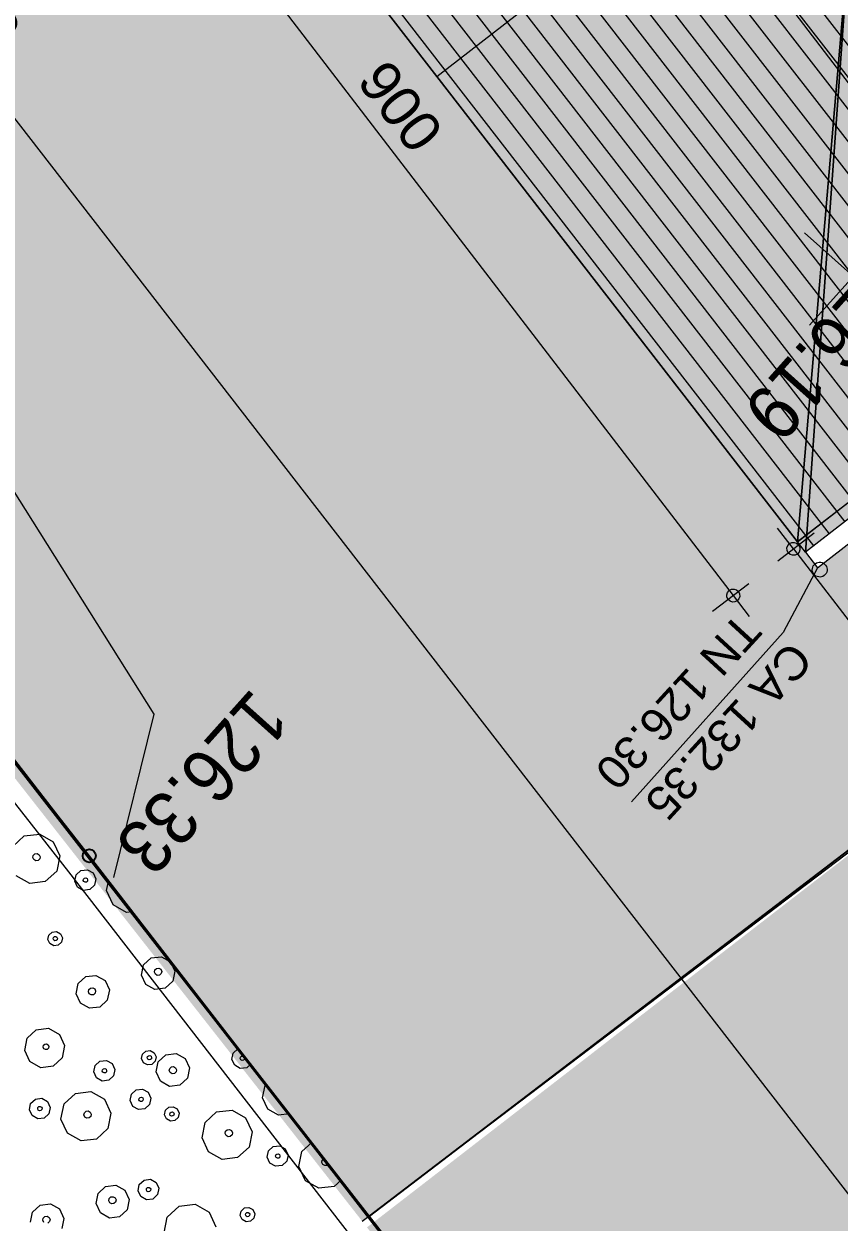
# Model space of a CAD drawing. Header units: metres. Extents: x -2858 to 512, y -1995 to 1252.
# Drawn here: x -948.39 to -942.16, y -858.5 to -849.34 of the extents above; entities that cross this region are included whole.
import ezdxf
from ezdxf.enums import TextEntityAlignment as Align
from ezdxf.lldxf.tags import DXFTag

# ---------------------------------------------------------------- set-up
doc = ezdxf.new("R2010")
doc.units = ezdxf.units.M
doc.header["$PDMODE"] = 33
doc.header["$PDSIZE"] = 0.1
for name, color, linetype in [('Calque commun', 7, 'Continuous'), ('Calque11', 7, 'Continuous'), ('Calque14', 7, 'Continuous'), ('Calque15', 7, 'Continuous'), ('Calque17', 7, 'Continuous'), ('Calque27', 7, 'Continuous'), ('Textes', 7, 'Continuous')]:
    doc.layers.add(name, color=color, linetype=linetype)
doc.styles.add('ARIAL', font='arial.ttf')
doc.styles.add('Arial11', font='arial.ttf', dxfattribs={"height": 0.154626})
doc.styles.add('Arial12', font='arial.ttf', dxfattribs={"width": 0.9, "height": 0.41584})
doc.styles.add('Arial17', font='arial.ttf', dxfattribs={"height": 0.253354})
tags = doc.linetypes.add('DASHDOT2', pattern=[0.5, 0.25, -0.125, 0, -0.125]).pattern_tags.tags
tags[10:11] = [DXFTag(74, 4), DXFTag(75, 0), DXFTag(340, '0'), DXFTag(46, 1.0), DXFTag(50, 0.0), DXFTag(44, 0.0), DXFTag(45, 0.0)]
tags[8:9] = [DXFTag(74, 4), DXFTag(75, 0), DXFTag(340, '0'), DXFTag(46, 1.0), DXFTag(50, 0.0), DXFTag(44, 0.0), DXFTag(45, 0.0)]
tags[6:7] = [DXFTag(74, 4), DXFTag(75, 0), DXFTag(340, '0'), DXFTag(46, 1.0), DXFTag(50, 0.0), DXFTag(44, 0.0), DXFTag(45, 0.0)]
tags[4:5] = [DXFTag(74, 4), DXFTag(75, 0), DXFTag(340, '0'), DXFTag(46, 1.0), DXFTag(50, 0.0), DXFTag(44, 0.0), DXFTag(45, 0.0)]
tags = doc.linetypes.add('HIDDEN', pattern=[0.375, 0.25, -0.125]).pattern_tags.tags
tags[6:7] = [DXFTag(74, 4), DXFTag(75, 0), DXFTag(340, '0'), DXFTag(46, 1.0), DXFTag(50, 0.0), DXFTag(44, 0.0), DXFTag(45, 0.0)]
tags[4:5] = [DXFTag(74, 4), DXFTag(75, 0), DXFTag(340, '0'), DXFTag(46, 1.0), DXFTag(50, 0.0), DXFTag(44, 0.0), DXFTag(45, 0.0)]

# ---------------------------------------------------------------- blocks, each defined once
blk = doc.blocks.new('hatch6')
at = {"layer": 'Calque commun', "color": 6, "linetype": 'Continuous', "lineweight": -2}
for p, q in [((14.3931, 24.4933), (14.3931, 33.6933)), ((14.5431, 24.4933), (14.5431, 33.6933)), ((14.6931, 24.4933), (14.6931, 33.6933)), ((14.8431, 24.4933), (14.8431, 33.6933)), ((14.9931, 24.4933), (14.9931, 33.6933)), ((15.1431, 24.4933), (15.1431, 33.6933)), ((15.2931, 24.4933), (15.2931, 33.6933)), ((15.4431, 24.4933), (15.4431, 33.6933)), ((15.5931, 24.4933), (15.5931, 33.6933)), ((15.7431, 24.4933), (15.7431, 33.6933)), ((15.8931, 24.4933), (15.8931, 33.6933)), ((16.0431, 24.4933), (16.0431, 33.6933)), ((16.1931, 24.4933), (16.1931, 33.6933)), ((16.3431, 24.4933), (16.3431, 33.6933)), ((16.4931, 24.4933), (16.4931, 33.6933)), ((16.6431, 24.4933), (16.6431, 33.6933)), ((16.7931, 24.4933), (16.7931, 33.6933)), ((16.9431, 24.4933), (16.9431, 33.6933))]:
    blk.add_line(p, q, dxfattribs=at)
mesh = blk.add_polyface(dxfattribs=at)
corners = [(3.812, 35.5286), (10.412, 35.5286), (10.412, 33.6933), (3.812, 26.3286), (10.4215, 26.3286), (17.0215, 24.4933), (10.4215, 24.4933), (17.0215, 33.6933)]
mesh.append_faces([[corners[k] for k in face] for face in [(4, 5, 6)]], dxfattribs={"vtx0": -1, "color": 6})
mesh.append_faces([[corners[k] for k in face] for face in [(0, 2, 3), (3, 2, 4)]], dxfattribs={"vtx0": -1, "vtx1": -1, "color": 6})
mesh.append_faces([[corners[k] for k in face] for face in [(4, 2, 7), (4, 7, 5)]], dxfattribs={"vtx0": -1, "vtx2": -1, "color": 6})
mesh.append_faces([[corners[k] for k in face] for face in [(0, 1, 2)]], dxfattribs={"vtx2": -1, "color": 6})
blk = doc.blocks.new('toitvillacinqbismi9')
at = {"layer": 'Calque commun', "linetype": 'Continuous', "lineweight": -2}
for color, points in [(23, [(17.0215, 33.6933), (10.6215, 33.6933), (10.6215, 35.5286), (-2.5785, 35.5286), (-2.5785, 33.6933), (-8.9785, 33.6933), (-8.9785, 29.0933), (-2.5785, 29.0933), (-2.5785, 30.9287), (10.6215, 30.9287), (10.6215, 29.0933), (17.0215, 29.0933)]), (17, [(17.0215, 29.0933), (10.6215, 29.0933), (10.6215, 30.9287), (-2.5785, 30.9287), (-2.5785, 29.0933), (-8.9785, 29.0933), (-8.9785, 24.4933), (-2.3785, 24.4933), (-2.3785, 26.3286), (10.4215, 26.3286), (10.4215, 24.4933), (17.0215, 24.4933)])]:
    blk.add_hatch(color=color, dxfattribs=at).paths.add_polyline_path(points)
at = {"layer": 'Calque commun', "color": 16, "linetype": 'HIDDEN', "lineweight": -2}
blk.add_line((10.6215, 33.5933), (17.0215, 33.5933), dxfattribs=at)
at = {"layer": 'Calque commun', "color": 6, "linetype": 'Continuous', "lineweight": -2}
blk.add_line((17.0215, 29.0933), (10.6215, 29.0933), dxfattribs=at)
at = {"layer": 'Calque commun', "color": 0, "linetype": 'ByBlock', "lineweight": -2}
blk.add_blockref('hatch6', (0, 0), dxfattribs=at)
at = {"layer": 'Calque commun', "color": 9, "linetype": 'Continuous', "lineweight": -2}
mesh = blk.add_polyface(dxfattribs=at)
corners = [(17.0215, 33.5933), (10.4215, 26.4286), (17.0215, 24.5933), (-2.569, 33.5933), (10.6215, 35.4286), (-2.569, 35.4286), (10.4215, 24.5933), (-8.969, 33.5933), (-8.9785, 24.5933), (-2.3861, 26.4286), (-2.3861, 24.5933), (10.6215, 33.5933), (17.8815, 39.3192), (17.8815, 45.9286), (8.8815, 45.9286), (8.8815, 39.3192)]
mesh.append_faces([[corners[k] for k in face] for face in [(12, 13, 14, 15)]], dxfattribs={"color": 9})
mesh.append_faces([[corners[k] for k in face] for face in [(3, 4, 5)]], dxfattribs={"vtx0": -1, "color": 9})
mesh.append_faces([[corners[k] for k in face] for face in [(0, 1, 2)]], dxfattribs={"vtx0": -1, "vtx1": -1, "color": 9})
mesh.append_faces([[corners[k] for k in face] for face in [(11, 3, 1)]], dxfattribs={"vtx0": -1, "vtx1": -1, "vtx2": -1, "color": 9})
mesh.append_faces([[corners[k] for k in face] for face in [(3, 9, 1)]], dxfattribs={"vtx0": -1, "vtx2": -1, "color": 9})
mesh.append_faces([[corners[k] for k in face] for face in [(7, 8, 9), (0, 11, 1), (3, 7, 9), (11, 4, 3)]], dxfattribs={"vtx1": -1, "vtx2": -1, "color": 9})
mesh.append_faces([[corners[k] for k in face] for face in [(1, 6, 2), (8, 10, 9)]], dxfattribs={"vtx2": -1, "color": 9})
at = {"layer": 'Calque commun', "color": 16, "linetype": 'Continuous', "lineweight": -2}
mesh = blk.add_polyface(dxfattribs=at)
corners = [(17.0215, 33.8433), (10.6215, 33.8433), (10.6215, 33.6933), (17.0215, 33.6933)]
mesh.append_faces([[corners[k] for k in face] for face in [(0, 1, 2, 3)]], dxfattribs={"color": 16})
blk = doc.blocks.new('PointTopo_SPE')
at = {"layer": 'Calque commun', "color": 1, "linetype": 'ByBlock', "lineweight": -2}
blk.add_point((0, 0), dxfattribs=at)
blk = doc.blocks.new('geometrebondepartleger')
at = {"layer": 'Calque commun', "color": 3, "linetype": 'HIDDEN', "lineweight": 18}
blk.add_line((127.6994, 67.7265), (142.0277, 145.8978), dxfattribs=at)
at = {"layer": 'Calque commun', "color": 10, "linetype": 'DASHDOT2', "lineweight": 18, "flags": 128}
blk.add_lwpolyline([(45.2867, 98.0868), (42.9361, 93.8756), (22.4919, 69.3549), (46.896, 54.8213), (60.0219, 76.4824), (130.1549, 64.2531), (145.3143, 148.376), (109.3485, 154.881), (91.263, 130.1164), (87.3779, 124.8321), (86.3313, 123.2789), (83.8109, 118.8118), (74.9183, 102.5858), (72.6157, 98.3586), (63.0649, 85.9136), (45.1583, 97.9611)], close=True, dxfattribs=at)
at = {"layer": 'Calque11', "color": 7, "linetype": 'Continuous', "lineweight": 9}
blk.add_polyline3d([(125.0277, 35.9078, 79), (133.3383, 81.851, 79), (145.3136, 148.3761, 79)], dxfattribs=at)
at = {"layer": 'Calque17', "color": 1, "linetype": 'Continuous', "lineweight": 9}
for points in [[(125.174, 36.6886, 79), (126.5286, 44.1348, 79), (125.0378, 35.9435, 79), (126.4161, 43.4883, 79), (128.681, 56.0642, 79), (129.9759, 63.1341, 79), (132.1933, 75.6042, 79), (133.3383, 81.851, 79), (135.2222, 92.3412, 79), (136.4776, 99.3268, 79), (138.1727, 108.7115, 79), (140.4846, 121.4626, 79), (141.0933, 124.9318, 79)], [(125.3707, 36.6528, 79), (126.7254, 44.0992, 79), (125.2346, 35.9078, 79), (126.6129, 43.4526, 79), (128.8778, 56.0285, 79), (130.1727, 63.0986, 79), (132.3901, 75.5687, 79), (133.5351, 81.8153, 79), (135.4191, 92.3058, 79), (136.6745, 99.2914, 79), (138.3695, 108.676, 79), (140.6815, 121.4274, 79), (141.2903, 124.8972, 79)]]:
    blk.add_polyline3d(points, dxfattribs=at)
at = {"layer": 'Calque27', "color": 1, "linetype": 'Continuous', "lineweight": 9}
for p, q in [((125, 76.5, 79), (125, 77.5, 79)), ((124.5, 77, 79), (125.5, 77, 79))]:
    blk.add_line(p, q, dxfattribs=at)
at = {"layer": 'Calque14', "color": 0, "linetype": 'ByBlock', "lineweight": -2}
blk.add_blockref('PointTopo_SPE', (132.1933, 75.6042, 205.3307), dxfattribs=at)
at = {"layer": 'Calque15', "color": 1, "linetype": 'ByBlock', "lineweight": -2, "style": 'Arial12', "width": 0.9}
for s, p in [('126.19', (124.7292, 77.4501, 205.1856)), ('126.33', (130.3981, 76.0862, 205.3307))]:
    blk.add_text(s, height=0.41584, dxfattribs=at).set_placement(p, align=Align.TOP_LEFT)
blk = doc.blocks.new('new67')
at = {"layer": 'Calque commun', "color": 1, "linetype": 'Continuous', "lineweight": 9}
blk.add_arc((0, 0), 0.5, 0, 359.99941, dxfattribs=at)
blk = doc.blocks.new('new68')
at = {"layer": 'Calque commun', "color": 1, "linetype": 'Continuous', "lineweight": 9}
blk.add_arc((0, 0), 0.5, 0, 359.99941, dxfattribs=at)
blk = doc.blocks.new('DimLine13737')
at = {"layer": 'Calque commun', "color": 1, "linetype": 'Continuous', "lineweight": 9}
for p, q in [((57.6816, 72.3341), (57.7186, 72.5307)), ((56.6249, 66.7247), (57.6816, 72.3341)), ((57.8291, 72.3067), (57.485, 72.3707)), ((56.7724, 66.6972), (56.4283, 66.7612)), ((56.6249, 66.7247), (56.5879, 66.5281))]:
    blk.add_line(p, q, dxfattribs=at)
at = {"layer": 'Calque commun', "color": 1, "linetype": 'Continuous', "lineweight": 9, "xscale": 0.1000000043897112, "yscale": 0.1000000043897112, "zscale": 0.1000000043897112, "rotation": 79.33213815381374}
for name, p in [('new68', (57.6816, 72.3341)), ('new67', (56.6249, 66.7247))]:
    blk.add_blockref(name, p, dxfattribs=at)
at = {"layer": 'Calque commun', "color": 1, "linetype": 'Continuous', "lineweight": 9, "style": 'ARIAL'}
blk.add_text('571', height=0.30925, rotation=79.33214, dxfattribs=at).set_placement((57.1434, 69.5312), align=Align.BOTTOM_CENTER)
blk = doc.blocks.new('new79')
at = {"layer": 'Calque commun', "color": 1, "linetype": 'Continuous', "lineweight": 9}
blk.add_arc((0, 0), 0.5, 0, 359.99941, dxfattribs=at)
blk = doc.blocks.new('new80')
at = {"layer": 'Calque commun', "color": 1, "linetype": 'Continuous', "lineweight": 9}
blk.add_arc((0, 0), 0.5, 0, 359.99941, dxfattribs=at)
blk = doc.blocks.new('DimLine13773')
at = {"layer": 'Calque commun', "color": 1, "linetype": 'Continuous', "lineweight": 9}
for p, q in [((57.198, 66.6209), (57.235, 66.8174)), ((55.5269, 57.7495), (57.198, 66.6209)), ((57.0506, 66.6486), (57.3945, 66.5838)), ((55.3795, 57.7772), (55.7234, 57.7124)), ((55.5269, 57.7495), (55.4898, 57.5529))]:
    blk.add_line(p, q, dxfattribs=at)
at = {"layer": 'Calque commun', "color": 1, "linetype": 'Continuous', "lineweight": 9, "xscale": 0.09999999475637666, "yscale": 0.09999999475637666, "zscale": 0.09999999475637666, "rotation": 79.33207521286641}
for name, p in [('new80', (57.198, 66.6209)), ('new79', (55.5269, 57.7495))]:
    blk.add_blockref(name, p, dxfattribs=at)
at = {"layer": 'Calque commun', "color": 1, "linetype": 'Continuous', "lineweight": 9, "style": 'ARIAL'}
blk.add_text('900', height=0.30925, rotation=79.33208, dxfattribs=at).set_placement((56.3526, 62.187), align=Align.BOTTOM_CENTER)
blk = doc.blocks.new('new147')
at = {"layer": 'Calque commun', "color": 1, "linetype": 'Continuous', "lineweight": 9}
blk.add_arc((0, 0), 0.5, 0, 359.99941, dxfattribs=at)
blk = doc.blocks.new('new148')
at = {"layer": 'Calque commun', "color": 1, "linetype": 'Continuous', "lineweight": 9}
blk.add_arc((0, 0), 0.5, 0, 359.99941, dxfattribs=at)
blk = doc.blocks.new('DimLine14024')
at = {"layer": 'Calque commun', "color": 1, "linetype": 'Continuous', "lineweight": 9}
for p, q in [((55.1416, 58.813), (55.2039, 59.1574)), ((55.1683, 58.9606), (54.9715, 58.9967)), ((55.1683, 58.9606), (60.8412, 57.9201)), ((60.8145, 57.7725), (60.8768, 58.1169)), ((60.8412, 57.9201), (61.0379, 57.884))]:
    blk.add_line(p, q, dxfattribs=at)
at = {"layer": 'Calque commun', "color": 1, "linetype": 'Continuous', "lineweight": 9, "xscale": 0.10000000512455, "yscale": 0.10000000512455, "zscale": 0.10000000512455, "rotation": 349.6066591732983}
for name, p in [('new147', (55.1683, 58.9606)), ('new148', (60.8412, 57.9201))]:
    blk.add_blockref(name, p, dxfattribs=at)
at = {"layer": 'Calque commun', "color": 1, "linetype": 'Continuous', "lineweight": 9, "style": 'ARIAL'}
blk.add_text('577', height=0.30925, rotation=349.60666, dxfattribs=at).set_placement((58.0065, 58.4502), align=Align.BOTTOM_CENTER)
blk = doc.blocks.new('pattern')
at = {"layer": 'Calque commun', "color": 54, "linetype": 'Continuous', "lineweight": 9}
for p, q in [((62.5249, 67.368), (62.5956, 67.3612)), ((62.5956, 67.3612), (62.6846, 67.2827)), ((62.4971, 67.2136), (62.5124, 67.2121)), ((62.5124, 67.2121), (62.5254, 67.2006)), ((62.6846, 67.2827), (62.7104, 67.1669)), ((62.4901, 67.1607), (62.4879, 67.1627)), ((62.5074, 67.1591), (62.4901, 67.1607)), ((62.5223, 67.1679), (62.5074, 67.1591)), ((62.5292, 67.1837), (62.5223, 67.1679)), ((62.5254, 67.2006), (62.5292, 67.1837)), ((62.7104, 67.1669), (62.6632, 67.058)), ((62.6632, 67.058), (62.561, 66.9977)), ((63.1428, 67.0154), (63.1566, 67.0472)), ((63.1566, 67.0472), (63.1864, 67.0648)), ((63.1806, 67.0126), (63.1847, 67.0221)), ((63.1847, 67.0221), (63.1936, 67.0274)), ((63.1864, 67.0648), (63.2208, 67.0615)), ((63.1936, 67.0274), (63.204, 67.0264)), ((63.204, 67.0264), (63.2118, 67.0195)), ((63.2208, 67.0615), (63.2468, 67.0386)), ((63.2468, 67.0386), (63.2543, 67.0048)), ((62.561, 66.9977), (62.4599, 67.0073)), ((62.6315, 66.8908), (62.6512, 66.9361)), ((62.6512, 66.9361), (62.6938, 66.9613)), ((62.6938, 66.9613), (62.743, 66.9566)), ((62.743, 66.9566), (62.78, 66.9238)), ((63.1503, 66.9817), (63.1428, 67.0154)), ((63.1763, 66.9587), (63.1503, 66.9817)), ((63.2107, 66.9555), (63.1763, 66.9587)), ((63.1828, 67.0024), (63.1806, 67.0126)), ((63.1906, 66.9956), (63.1828, 67.0024)), ((63.2009, 66.9946), (63.1906, 66.9956)), ((63.2099, 66.9999), (63.2009, 66.9946)), ((63.214, 67.0094), (63.2099, 66.9999)), ((63.2405, 66.9731), (63.2107, 66.9555)), ((63.2118, 67.0195), (63.214, 67.0094)), ((63.2543, 67.0048), (63.2405, 66.9731)), ((62.6423, 66.8425), (62.6315, 66.8908)), ((62.6793, 66.8098), (62.6423, 66.8425)), ((62.6937, 66.8856), (62.6978, 66.8952)), ((62.696, 66.8755), (62.6937, 66.8856)), ((62.7037, 66.8686), (62.696, 66.8755)), ((62.6978, 66.8952), (62.7068, 66.9004)), ((62.7141, 66.8676), (62.7037, 66.8686)), ((62.7068, 66.9004), (62.7171, 66.8995)), ((62.723, 66.8729), (62.7141, 66.8676)), ((62.7171, 66.8995), (62.7249, 66.8926)), ((62.7272, 66.8824), (62.723, 66.8729)), ((62.7249, 66.8926), (62.7272, 66.8824)), ((62.7908, 66.8756), (62.7711, 66.8302)), ((62.78, 66.9238), (62.7908, 66.8756)), ((63.3791, 66.7794), (63.4283, 66.8928)), ((62.7285, 66.8051), (62.6793, 66.8098)), ((62.7711, 66.8302), (62.7285, 66.8051)), ((63.406, 66.6588), (63.3791, 66.7794)), ((62.4109, 66.7359), (62.4737, 66.6806)), ((62.4737, 66.6806), (62.4943, 66.5879)), ((62.7038, 66.6142), (62.806, 66.6745)), ((62.806, 66.6745), (62.9241, 66.6633)), ((62.9241, 66.6633), (63.013, 66.5847)), ((63.4986, 66.577), (63.406, 66.6588)), ((62.4943, 66.5879), (62.4565, 66.5008)), ((62.6566, 66.5053), (62.7038, 66.6142)), ((63.013, 66.5847), (63.0388, 66.4689)), ((63.6217, 66.5652), (63.4986, 66.577)), ((63.7281, 66.6281), (63.6217, 66.5652)), ((62.4565, 66.5008), (62.3748, 66.4525)), ((62.6824, 66.3895), (62.6566, 66.5053)), ((62.8019, 66.4911), (62.8087, 66.507)), ((62.8056, 66.4742), (62.8019, 66.4911)), ((62.8186, 66.4628), (62.8056, 66.4742)), ((62.8087, 66.507), (62.8236, 66.5158)), ((62.8236, 66.5158), (62.8409, 66.5141)), ((62.8409, 66.5141), (62.8538, 66.5027)), ((62.8576, 66.4858), (62.8507, 66.4699)), ((62.8538, 66.5027), (62.8576, 66.4858)), ((62.3748, 66.4525), (62.3601, 66.4539)), ((62.7713, 66.311), (62.6824, 66.3895)), ((62.8358, 66.4611), (62.8186, 66.4628)), ((62.8507, 66.4699), (62.8358, 66.4611)), ((63.0388, 66.4689), (62.9916, 66.36)), ((63.5007, 66.3713), (63.5432, 66.3964)), ((63.5432, 66.3964), (63.5924, 66.3917)), ((63.5924, 66.3917), (63.6295, 66.359)), ((62.8895, 66.2997), (62.7713, 66.311)), ((62.9916, 66.36), (62.8895, 66.2997)), ((63.481, 66.3259), (63.5007, 66.3713)), ((63.4917, 66.2777), (63.481, 66.3259)), ((63.5432, 66.3208), (63.5473, 66.3303)), ((63.5454, 66.3107), (63.5432, 66.3208)), ((63.5532, 66.3038), (63.5454, 66.3107)), ((63.5473, 66.3303), (63.5563, 66.3356)), ((63.5636, 66.3028), (63.5532, 66.3038)), ((63.5563, 66.3356), (63.5666, 66.3346)), ((63.5725, 66.3081), (63.5636, 66.3028)), ((63.5666, 66.3346), (63.5744, 66.3277)), ((63.5766, 66.3176), (63.5725, 66.3081)), ((63.5744, 66.3277), (63.5766, 66.3176)), ((63.6403, 66.3107), (63.6206, 66.2654)), ((63.6295, 66.359), (63.6403, 66.3107)), ((63.7157, 66.2609), (63.7838, 66.3011)), ((63.7838, 66.3011), (63.8626, 66.2936)), ((63.8626, 66.2936), (63.9219, 66.2413)), ((62.3208, 66.1959), (62.3297, 66.2011)), ((62.3253, 66.2611), (62.3659, 66.2573)), ((62.3297, 66.2011), (62.3401, 66.2002)), ((62.3401, 66.2002), (62.3478, 66.1933)), ((62.3659, 66.2573), (62.403, 66.2246)), ((62.403, 66.2246), (62.4137, 66.1763)), ((63.5288, 66.2449), (63.4917, 66.2777)), ((63.578, 66.2402), (63.5288, 66.2449)), ((63.6206, 66.2654), (63.578, 66.2402)), ((63.6842, 66.1883), (63.7157, 66.2609)), ((63.9219, 66.2413), (63.9391, 66.1641)), ((62.3023, 66.1105), (62.2987, 66.1136)), ((62.3515, 66.1058), (62.3023, 66.1105)), ((62.3167, 66.1863), (62.3208, 66.1959)), ((62.3189, 66.1762), (62.3167, 66.1863)), ((62.3267, 66.1693), (62.3189, 66.1762)), ((62.337, 66.1684), (62.3267, 66.1693)), ((62.346, 66.1736), (62.337, 66.1684)), ((62.3501, 66.1832), (62.346, 66.1736)), ((62.3478, 66.1933), (62.3501, 66.1832)), ((62.3941, 66.1309), (62.3515, 66.1058)), ((62.4137, 66.1763), (62.3941, 66.1309)), ((62.9684, 66.1033), (62.9982, 66.1208)), ((62.9982, 66.1208), (63.0327, 66.1176)), ((63.0327, 66.1176), (63.0586, 66.0947)), ((63.7014, 66.1111), (63.6842, 66.1883)), ((63.7607, 66.0588), (63.7014, 66.1111)), ((63.7772, 66.171), (63.7841, 66.1868)), ((63.781, 66.1541), (63.7772, 66.171)), ((63.794, 66.1426), (63.781, 66.1541)), ((63.7841, 66.1868), (63.799, 66.1956)), ((63.8112, 66.141), (63.794, 66.1426)), ((63.799, 66.1956), (63.8162, 66.194)), ((63.8261, 66.1498), (63.8112, 66.141)), ((63.8162, 66.194), (63.8292, 66.1825)), ((63.833, 66.1657), (63.8261, 66.1498)), ((63.8292, 66.1825), (63.833, 66.1657)), ((63.9391, 66.1641), (63.9076, 66.0915)), ((62.9547, 66.0715), (62.9684, 66.1033)), ((62.9622, 66.0377), (62.9547, 66.0715)), ((62.9881, 66.0148), (62.9622, 66.0377)), ((63.0226, 66.0115), (62.9881, 66.0148)), ((62.9941, 66.0688), (62.9982, 66.0783)), ((62.9964, 66.0586), (62.9941, 66.0688)), ((63.0042, 66.0518), (62.9964, 66.0586)), ((62.9982, 66.0783), (63.0072, 66.0836)), ((63.0145, 66.0508), (63.0042, 66.0518)), ((63.0072, 66.0836), (63.0175, 66.0826)), ((63.0234, 66.056), (63.0145, 66.0508)), ((63.0175, 66.0826), (63.0253, 66.0757)), ((63.0524, 66.0291), (63.0226, 66.0115)), ((63.0276, 66.0656), (63.0234, 66.056)), ((63.0253, 66.0757), (63.0276, 66.0656)), ((63.0662, 66.0609), (63.0524, 66.0291)), ((63.0586, 66.0947), (63.0662, 66.0609)), ((63.8395, 66.0513), (63.7607, 66.0588)), ((63.9076, 66.0915), (63.8395, 66.0513)), ((64.1563, 65.9833), (64.2244, 66.0236)), ((62.6282, 65.8596), (62.6597, 65.9322)), ((62.6597, 65.9322), (62.7278, 65.9724)), ((62.7278, 65.9724), (62.8066, 65.9649)), ((62.8066, 65.9649), (62.8659, 65.9126)), ((64.1248, 65.9108), (64.1563, 65.9833)), ((62.6455, 65.7824), (62.6282, 65.8596)), ((62.7285, 65.852), (62.7354, 65.8678)), ((62.7322, 65.8351), (62.7285, 65.852)), ((62.7452, 65.8236), (62.7322, 65.8351)), ((62.7354, 65.8678), (62.7503, 65.8766)), ((62.7503, 65.8766), (62.7675, 65.875)), ((62.7773, 65.8308), (62.7624, 65.822)), ((62.7675, 65.875), (62.7805, 65.8635)), ((62.7842, 65.8466), (62.7773, 65.8308)), ((62.7805, 65.8635), (62.7842, 65.8466)), ((62.8831, 65.8354), (62.8516, 65.7628)), ((62.8659, 65.9126), (62.8831, 65.8354)), ((63.0078, 65.8212), (63.0274, 65.8666)), ((63.0274, 65.8666), (63.07, 65.8917)), ((63.07, 65.8917), (63.1192, 65.887)), ((63.0728, 65.8285), (63.0817, 65.8338)), ((63.0817, 65.8338), (63.0921, 65.8328)), ((63.0921, 65.8328), (63.0999, 65.826)), ((63.1192, 65.887), (63.1563, 65.8543)), ((63.1563, 65.8543), (63.1671, 65.806)), ((64.142, 65.8335), (64.1248, 65.9108)), ((64.2013, 65.7812), (64.142, 65.8335)), ((64.2252, 65.8949), (64.2321, 65.9108)), ((64.229, 65.878), (64.2252, 65.8949)), ((64.242, 65.8666), (64.229, 65.878)), ((64.2321, 65.9108), (64.247, 65.9196)), ((64.2592, 65.8649), (64.242, 65.8666)), ((64.247, 65.9196), (64.2643, 65.9179)), ((64.2741, 65.8737), (64.2592, 65.8649)), ((64.281, 65.8896), (64.2741, 65.8737)), ((62.7048, 65.7301), (62.6455, 65.7824)), ((62.7624, 65.822), (62.7452, 65.8236)), ((62.8516, 65.7628), (62.7835, 65.7225)), ((63.0185, 65.7729), (63.0078, 65.8212)), ((63.0556, 65.7402), (63.0185, 65.7729)), ((63.1048, 65.7355), (63.0556, 65.7402)), ((63.0687, 65.819), (63.0728, 65.8285)), ((63.0709, 65.8089), (63.0687, 65.819)), ((63.0787, 65.802), (63.0709, 65.8089)), ((63.0891, 65.801), (63.0787, 65.802)), ((63.098, 65.8063), (63.0891, 65.801)), ((63.1021, 65.8158), (63.098, 65.8063)), ((63.0999, 65.826), (63.1021, 65.8158)), ((63.1474, 65.7607), (63.1048, 65.7355)), ((63.1671, 65.806), (63.1474, 65.7607)), ((63.3178, 65.7158), (63.42, 65.7761)), ((63.42, 65.7761), (63.5381, 65.7649)), ((63.5381, 65.7649), (63.6271, 65.6863)), ((64.2801, 65.7737), (64.2013, 65.7812)), ((64.3482, 65.8139), (64.2801, 65.7737)), ((62.7835, 65.7225), (62.7048, 65.7301)), ((62.7523, 65.654), (62.766, 65.6857)), ((62.7598, 65.6202), (62.7523, 65.654)), ((62.766, 65.6857), (62.7958, 65.7033)), ((62.7879, 65.6536), (62.7921, 65.6631)), ((62.7902, 65.6435), (62.7879, 65.6536)), ((62.7921, 65.6631), (62.801, 65.6684)), ((62.7958, 65.7033), (62.8303, 65.7)), ((62.801, 65.6684), (62.8113, 65.6674)), ((62.8113, 65.6674), (62.8191, 65.6606)), ((62.8214, 65.6504), (62.8172, 65.6409)), ((62.8191, 65.6606), (62.8214, 65.6504)), ((62.8303, 65.7), (62.8562, 65.6771)), ((62.8562, 65.6771), (62.8638, 65.6434)), ((63.2706, 65.6069), (63.3178, 65.7158)), ((63.6271, 65.6863), (63.6529, 65.5705)), ((62.7857, 65.5973), (62.7598, 65.6202)), ((62.8202, 65.594), (62.7857, 65.5973)), ((62.798, 65.6366), (62.7902, 65.6435)), ((62.8083, 65.6356), (62.798, 65.6366)), ((62.8172, 65.6409), (62.8083, 65.6356)), ((62.85, 65.6116), (62.8202, 65.594)), ((62.8638, 65.6434), (62.85, 65.6116)), ((63.2964, 65.4911), (63.2706, 65.6069)), ((63.4159, 65.5927), (63.4228, 65.6086)), ((63.4197, 65.5758), (63.4159, 65.5927)), ((63.4326, 65.5644), (63.4197, 65.5758)), ((63.4228, 65.6086), (63.4377, 65.6174)), ((63.4499, 65.5627), (63.4326, 65.5644)), ((63.4377, 65.6174), (63.4549, 65.6157)), ((63.4648, 65.5715), (63.4499, 65.5627)), ((63.4549, 65.6157), (63.4679, 65.6043)), ((63.4717, 65.5874), (63.4648, 65.5715)), ((63.4679, 65.6043), (63.4717, 65.5874)), ((63.6529, 65.5705), (63.6057, 65.4616)), ((63.0297, 65.4694), (63.0494, 65.5147)), ((63.0404, 65.4211), (63.0297, 65.4694)), ((63.0494, 65.5147), (63.0919, 65.5399)), ((63.0919, 65.5399), (63.1412, 65.5352)), ((63.0919, 65.4642), (63.096, 65.4738)), ((63.0942, 65.4541), (63.0919, 65.4642)), ((63.096, 65.4738), (63.105, 65.479)), ((63.105, 65.479), (63.1153, 65.4781)), ((63.1153, 65.4781), (63.1231, 65.4712)), ((63.1231, 65.4712), (63.1253, 65.4611)), ((63.1412, 65.5352), (63.1782, 65.5024)), ((63.1782, 65.5024), (63.189, 65.4542)), ((63.3854, 65.4126), (63.2964, 65.4911)), ((62.1825, 65.3557), (62.2507, 65.3959)), ((62.2507, 65.3959), (62.3294, 65.3884)), ((62.3294, 65.3884), (62.3887, 65.3361)), ((63.0775, 65.3884), (63.0404, 65.4211)), ((63.1267, 65.3837), (63.0775, 65.3884)), ((63.1019, 65.4472), (63.0942, 65.4541)), ((63.1123, 65.4463), (63.1019, 65.4472)), ((63.1212, 65.4515), (63.1123, 65.4463)), ((63.1253, 65.4611), (63.1212, 65.4515)), ((63.1693, 65.4088), (63.1267, 65.3837)), ((63.189, 65.4542), (63.1693, 65.4088)), ((63.5035, 65.4013), (63.3854, 65.4126)), ((63.6057, 65.4616), (63.5035, 65.4013)), ((62.1511, 65.2831), (62.1825, 65.3557)), ((62.1683, 65.2059), (62.1511, 65.2831)), ((62.2441, 65.2658), (62.2509, 65.2816)), ((62.2509, 65.2816), (62.2658, 65.2904)), ((62.2658, 65.2904), (62.2831, 65.2888)), ((62.2831, 65.2888), (62.296, 65.2774)), ((62.3887, 65.3361), (62.4059, 65.2589)), ((63.574, 65.2944), (63.5937, 65.3398)), ((63.5848, 65.2461), (63.574, 65.2944)), ((63.5937, 65.3398), (63.6363, 65.3649)), ((63.6362, 65.2893), (63.6403, 65.2988)), ((63.6385, 65.2791), (63.6362, 65.2893)), ((63.6363, 65.3649), (63.6855, 65.3602)), ((63.6403, 65.2988), (63.6493, 65.3041)), ((63.6493, 65.3041), (63.6596, 65.3031)), ((63.6596, 65.3031), (63.6674, 65.2962)), ((63.6697, 65.2861), (63.6655, 65.2766)), ((63.6674, 65.2962), (63.6697, 65.2861)), ((63.6855, 65.3602), (63.7225, 65.3275)), ((63.7225, 65.3275), (63.7333, 65.2792)), ((62.2276, 65.1536), (62.1683, 65.2059)), ((62.2478, 65.2489), (62.2441, 65.2658)), ((62.2608, 65.2374), (62.2478, 65.2489)), ((62.278, 65.2358), (62.2608, 65.2374)), ((62.2929, 65.2446), (62.278, 65.2358)), ((62.2998, 65.2605), (62.2929, 65.2446)), ((62.296, 65.2774), (62.2998, 65.2605)), ((62.4059, 65.2589), (62.3744, 65.1863)), ((63.6218, 65.2134), (63.5848, 65.2461)), ((63.671, 65.2087), (63.6218, 65.2134)), ((63.6462, 65.2723), (63.6385, 65.2791)), ((63.6566, 65.2713), (63.6462, 65.2723)), ((63.6655, 65.2766), (63.6566, 65.2713)), ((63.7136, 65.2339), (63.671, 65.2087)), ((63.7333, 65.2792), (63.7136, 65.2339)), ((62.3063, 65.1461), (62.2276, 65.1536)), ((62.3744, 65.1863), (62.3063, 65.1461)), ((62.6231, 65.0781), (62.6912, 65.1184)), ((62.6912, 65.1184), (62.77, 65.1109)), ((62.77, 65.1109), (62.8293, 65.0585)), ((63.131, 65.0207), (63.1687, 65.1078)), ((63.1687, 65.1078), (63.2505, 65.156)), ((63.2505, 65.156), (63.345, 65.147)), ((63.345, 65.147), (63.4162, 65.0842)), ((62.5916, 65.0056), (62.6231, 65.0781)), ((62.699, 65.0056), (62.7139, 65.0144)), ((62.7139, 65.0144), (62.7311, 65.0127)), ((62.7311, 65.0127), (62.7441, 65.0013)), ((62.8293, 65.0585), (62.8465, 64.9813)), ((63.1516, 64.928), (63.131, 65.0207)), ((63.2472, 65.0093), (63.2527, 65.022)), ((63.2502, 64.9958), (63.2472, 65.0093)), ((63.2527, 65.022), (63.2646, 65.029)), ((63.2646, 65.029), (63.2784, 65.0277)), ((63.2784, 65.0277), (63.2888, 65.0186)), ((63.2888, 65.0186), (63.2918, 65.0051)), ((63.4162, 65.0842), (63.4368, 64.9915)), ((62.6088, 64.9284), (62.5916, 65.0056)), ((62.6681, 64.876), (62.6088, 64.9284)), ((62.6921, 64.9897), (62.699, 65.0056)), ((62.6958, 64.9728), (62.6921, 64.9897)), ((62.7088, 64.9614), (62.6958, 64.9728)), ((62.726, 64.9597), (62.7088, 64.9614)), ((62.7409, 64.9685), (62.726, 64.9597)), ((62.7478, 64.9844), (62.7409, 64.9685)), ((62.7441, 65.0013), (62.7478, 64.9844)), ((62.8465, 64.9813), (62.815, 64.9087)), ((63.2228, 64.8652), (63.1516, 64.928)), ((63.2606, 64.9866), (63.2502, 64.9958)), ((63.2744, 64.9853), (63.2606, 64.9866)), ((63.2863, 64.9924), (63.2744, 64.9853)), ((63.2918, 65.0051), (63.2863, 64.9924)), ((63.4368, 64.9915), (63.399, 64.9044)), ((62.7469, 64.8685), (62.6681, 64.876)), ((62.815, 64.9087), (62.7469, 64.8685)), ((63.3173, 64.8562), (63.2228, 64.8652)), ((63.399, 64.9044), (63.3173, 64.8562)), ((62.0634, 64.8081), (62.0939, 64.7811)), ((62.0939, 64.7811), (62.1197, 64.6653)), ((62.1197, 64.6653), (62.0725, 64.5564)), ((62.0725, 64.5564), (62.0115, 64.5204)), ((62.5659, 64.5456), (62.5957, 64.5632)), ((62.5957, 64.5632), (62.6301, 64.5599)), ((62.6301, 64.5599), (62.6561, 64.537)), ((62.0605, 64.4346), (62.1031, 64.4597)), ((62.1031, 64.4597), (62.1523, 64.455)), ((62.5521, 64.5139), (62.5659, 64.5456)), ((62.5596, 64.4801), (62.5521, 64.5139)), ((62.5856, 64.4572), (62.5596, 64.4801)), ((62.62, 64.4539), (62.5856, 64.4572)), ((62.5899, 64.511), (62.594, 64.5206)), ((62.5921, 64.5009), (62.5899, 64.511)), ((62.5999, 64.494), (62.5921, 64.5009)), ((62.594, 64.5206), (62.603, 64.5258)), ((62.6103, 64.493), (62.5999, 64.494)), ((62.603, 64.5258), (62.6133, 64.5248)), ((62.6192, 64.4983), (62.6103, 64.493)), ((62.6133, 64.5248), (62.6211, 64.518)), ((62.6233, 64.5078), (62.6192, 64.4983)), ((62.6498, 64.4715), (62.62, 64.4539)), ((62.6211, 64.518), (62.6233, 64.5078)), ((62.6636, 64.5033), (62.6498, 64.4715)), ((62.6561, 64.537), (62.6636, 64.5033)), ((62.0408, 64.3892), (62.0605, 64.4346)), ((62.0516, 64.3409), (62.0408, 64.3892)), ((62.103, 64.3841), (62.1072, 64.3936)), ((62.1053, 64.3739), (62.103, 64.3841)), ((62.1131, 64.3671), (62.1053, 64.3739)), ((62.1072, 64.3936), (62.1161, 64.3989)), ((62.1234, 64.3661), (62.1131, 64.3671)), ((62.1161, 64.3989), (62.1264, 64.3979)), ((62.1324, 64.3714), (62.1234, 64.3661)), ((62.1264, 64.3979), (62.1342, 64.391)), ((62.1365, 64.3809), (62.1324, 64.3714)), ((62.1342, 64.391), (62.1365, 64.3809)), ((62.1523, 64.455), (62.1894, 64.4223)), ((62.2001, 64.374), (62.1804, 64.3287)), ((62.1894, 64.4223), (62.2001, 64.374)), ((62.0887, 64.3082), (62.0516, 64.3409)), ((62.1379, 64.3035), (62.0887, 64.3082)), ((62.1804, 64.3287), (62.1379, 64.3035)), ((62.0659, 64.0038), (62.1131, 64.1126)), ((62.1131, 64.1126), (62.2153, 64.173)), ((62.2153, 64.173), (62.3334, 64.1617)), ((62.3334, 64.1617), (62.4224, 64.0832)), ((62.0917, 63.888), (62.0659, 64.0038)), ((62.2112, 63.9896), (62.2181, 64.0054)), ((62.2181, 64.0054), (62.233, 64.0142)), ((62.233, 64.0142), (62.2502, 64.0126)), ((62.2502, 64.0126), (62.2632, 64.0011)), ((62.2632, 64.0011), (62.2669, 63.9842)), ((62.4224, 64.0832), (62.4482, 63.9674)), ((62.2149, 63.9727), (62.2112, 63.9896)), ((62.2279, 63.9612), (62.2149, 63.9727)), ((62.2451, 63.9596), (62.2279, 63.9612)), ((62.26, 63.9684), (62.2451, 63.9596)), ((62.2669, 63.9842), (62.26, 63.9684)), ((62.1806, 63.8094), (62.0917, 63.888)), ((62.2988, 63.7982), (62.1806, 63.8094))]:
    blk.add_line(p, q, dxfattribs=at)
at = {"layer": 'Calque commun', "color": 7, "linetype": 'Continuous', "lineweight": 9}
mesh = blk.add_polyface(dxfattribs=at)
corners = [(70.8497, 113.5412), (53.8349, 19.1692), (74.7282, 106.3237), (76.0435, 113.5984), (74.769, 106.1763), (58.8077, 18.2701), (114.1703, 105.207), (114.1703, 98.5387)]
mesh.append_faces([[corners[k] for k in face] for face in [(3, 4, 6)]], dxfattribs={"vtx0": -1, "vtx1": -1, "color": 7})
mesh.append_faces([[corners[k] for k in face] for face in [(3, 2, 4)]], dxfattribs={"vtx0": -1, "vtx2": -1, "color": 7})
mesh.append_faces([[corners[k] for k in face] for face in [(5, 2, 1)]], dxfattribs={"vtx1": -1, "color": 7})
mesh.append_faces([[corners[k] for k in face] for face in [(0, 1, 2), (3, 0, 2)]], dxfattribs={"vtx1": -1, "vtx2": -1, "color": 7})
mesh.append_faces([[corners[k] for k in face] for face in [(4, 7, 6)]], dxfattribs={"vtx2": -1, "color": 7})
blk = doc.blocks.new('new299')
at = {"layer": 'Calque commun', "color": 1, "linetype": 'Continuous', "lineweight": 9}
blk.add_arc((0, 0), 0.5, 0, 359.99941, dxfattribs=at)
blk = doc.blocks.new('new300')
at = {"layer": 'Calque commun', "color": 1, "linetype": 'Continuous', "lineweight": 9}
blk.add_arc((0, 0), 0.5, 0, 359.99941, dxfattribs=at)
blk = doc.blocks.new('DimLine18427')
at = {"layer": 'Calque commun', "color": 1, "linetype": 'Continuous', "lineweight": 9}
for p, q in [((58.7449, 72.2864), (58.6774, 71.9429)), ((58.716, 72.1392), (58.5197, 72.1778)), ((58.716, 72.1392), (63.2477, 71.2474)), ((63.2767, 71.3946), (63.2091, 71.0512)), ((63.2477, 71.2474), (63.4439, 71.2088))]:
    blk.add_line(p, q, dxfattribs=at)
at = {"layer": 'Calque commun', "color": 1, "linetype": 'Continuous', "lineweight": 9, "xscale": 0.1000000059790861, "yscale": 0.1000000059790861, "zscale": 0.1000000059790861, "rotation": 348.8671874773899}
for name, p in [('new299', (58.716, 72.1392)), ('new300', (63.2477, 71.2474))]:
    blk.add_blockref(name, p, dxfattribs=at)
at = {"layer": 'Calque commun', "color": 1, "linetype": 'Continuous', "lineweight": 9, "style": 'ARIAL'}
blk.add_text('462', height=0.30925, rotation=348.86718, dxfattribs=at).set_placement((60.9838, 71.7031), align=Align.BOTTOM_CENTER)

msp = doc.modelspace()

# ---------------------------------------------------------------- hatches: boundary and pattern name
at = {"layer": 'Calque commun', "linetype": 'Continuous', "lineweight": 9}
h = msp.add_hatch(color=61, dxfattribs=at)
h.paths.add_polyline_path([(-955.1019, -846.624), (-945.7999, -858.49), (-940.6405, -854.5767), (-940.8731, -854.2781), (-941.3648, -853.647), (-941.8565, -853.0158), (-941.855, -853.0147), (-940.9671, -854.1545), (-941.7859, -853.1064), (-942.3209, -853.4946), (-948.1394, -845.9849), (-942.9146, -841.9368), (-945.267, -838.8756)])
h.paths.add_polyline_path([(-940.6524, -854.5585), (-940.6395, -854.575), (-940.6235, -854.5628)])
msp.add_hatch(color=61, dxfattribs=at).paths.add_polyline_path([(-945.7639, -858.5361), (-940.6413, -854.5757), (-940.3815, -854.9092), (-939.8898, -855.5403), (-939.3982, -856.1714), (-938.9065, -856.8026), (-938.4149, -857.4337), (-938.4134, -857.4326), (-939.8387, -858.5106), (-935.8427, -863.6969), (-939.5198, -866.5326)])

# ---------------------------------------------------------------- linework, layer by layer
at = {"layer": 'Calque commun', "color": 7, "linetype": 'DASHDOT2', "lineweight": 18}
msp.add_line((-891.6836, -916.0082), (-950.4869, -838.7515), dxfattribs=at)
at = {"layer": 'Calque commun', "color": 160, "linetype": 'ByBlock', "lineweight": -2}
for p, q in [((-954.9387, -846.5928), (-939.5958, -866.4144)), ((-940.6524, -854.5585), (-945.7475, -858.4498))]:
    msp.add_line(p, q, dxfattribs=at)
at = {"layer": 'Calque commun', "color": 7, "linetype": 'Continuous', "lineweight": 9}
for p, q in [((-951.4904, -848.1042), (-947.3939, -854.6141)), ((-942.3209, -853.4946), (-942.5839, -853.9912)), ((-942.5839, -853.9912), (-943.7425, -855.2852)), ((-947.3939, -854.6141), (-947.7002, -855.8635))]:
    msp.add_line(p, q, dxfattribs=at)
at = {"layer": 'Calque commun', "color": 12, "linetype": 'Continuous', "lineweight": 9}
msp.add_line((-940.6235, -854.5628), (-945.7999, -858.49), dxfattribs=at)
at = {"layer": 'Calque commun', "color": 20, "linetype": 'Continuous', "lineweight": 9}
msp.add_line((-940.6235, -854.5628), (-945.7999, -858.49), dxfattribs=at)
at = {"layer": 'Calque commun', "color": 7, "linetype": 'Continuous', "lineweight": 18}
msp.add_arc((-942.3044, -853.5097), 0.0566, 318.16176, 318.16117, dxfattribs=at)
at = {"layer": 'Calque commun', "color": 43, "linetype": 'Continuous', "lineweight": 9, "true_color": 0xdfbd75}
for points in [[(-943.5962, -851.8666), (-943.893, -852.0943), (-943.0601, -852.5658), (-943.3569, -852.7935)], [(-943.0627, -852.5784), (-943.3595, -852.8061), (-942.5265, -853.2777), (-942.8233, -853.5054)]]:
    msp.add_trace(points, dxfattribs=at)

# ---------------------------------------------------------------- block references
at = {"layer": 'Calque commun', "color": 0, "linetype": 'ByBlock', "lineweight": -2, "rotation": 228.1617603435354}
for name, p in [('geometrebondepartleger', (-916.0371, -706.7784)), ('pattern', (-954.4467, -766.6559))]:
    msp.add_blockref(name, p, dxfattribs=at)
at = {"layer": 'Calque commun', "color": 0, "linetype": 'ByBlock', "lineweight": 9, "rotation": 217.7683001003761}
msp.add_blockref('toitvillacinqbismi9', (-949.5935, -816.3166), dxfattribs=at)
at = {"layer": 'Calque commun', "color": 1, "linetype": 'Continuous', "lineweight": 9, "rotation": 228.1617603435354}
for name in ['DimLine14024', 'DimLine13773', 'DimLine13737', 'DimLine18427']:
    msp.add_blockref(name, (-954.4467, -766.6559), dxfattribs=at)

# ---------------------------------------------------------------- texts
at = {"layer": 'Textes', "color": 5, "linetype": 'ByBlock', "lineweight": -2}
for s, height, style, p in [('TP 126.80', 0.31667, 'Arial11', (-947.4734, -847.7004)), ('TN 126.30', 0.25335, 'Arial17', (-942.9774, -853.7723)), ('CA 132.35', 0.25335, 'Arial17', (-942.5839, -853.9912))]:
    msp.add_text(s, height=height, rotation=227.49389, dxfattribs=dict(at, style=style)).set_placement(p, align=Align.BOTTOM_LEFT)

doc.saveas('drawing.dxf')
